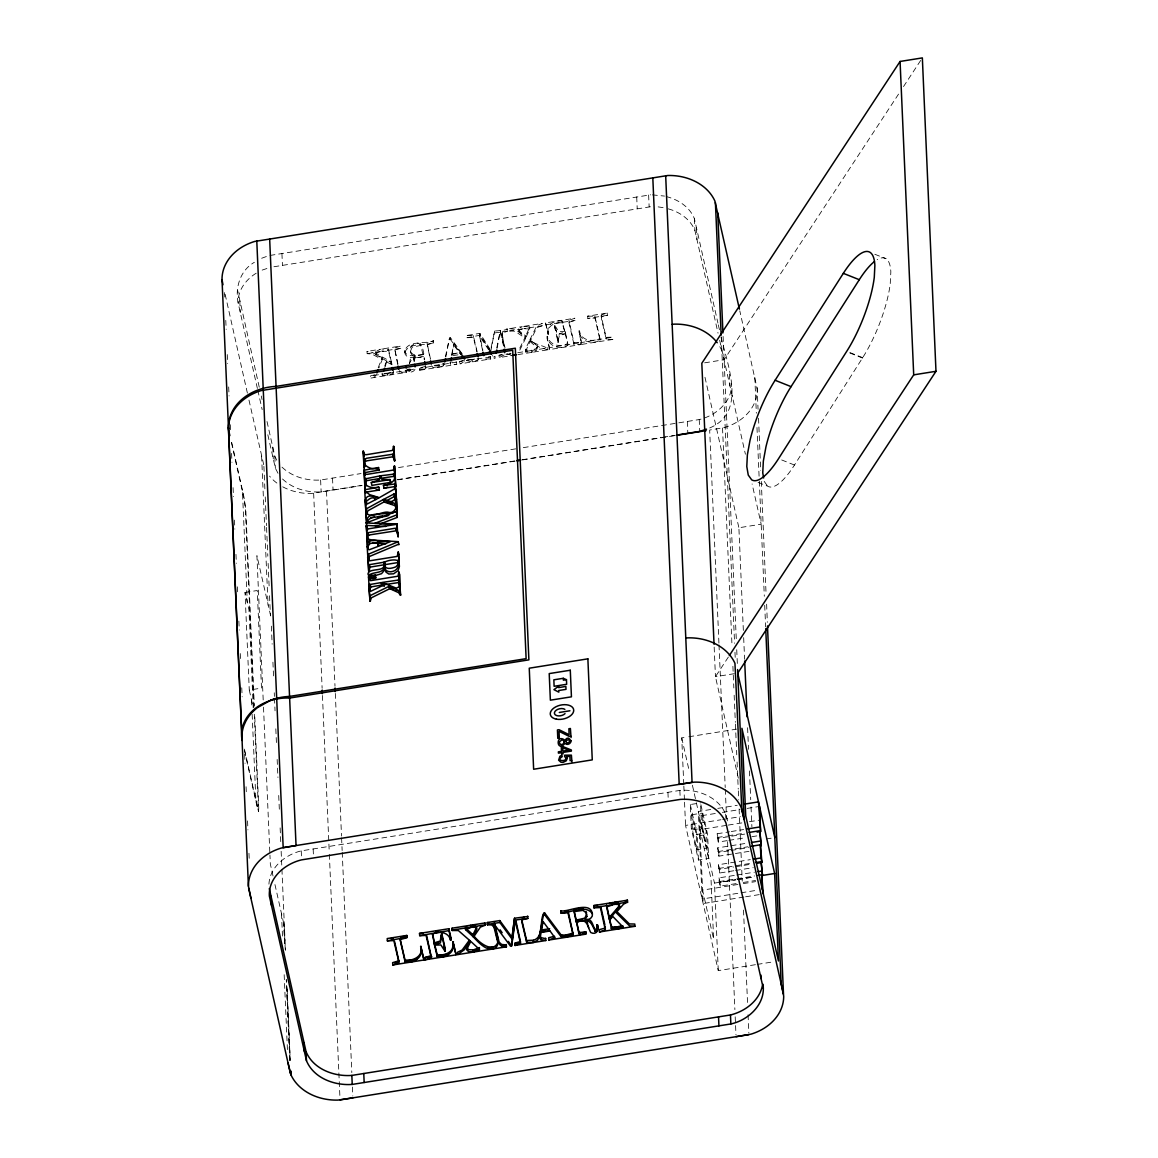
<?xml version="1.0" encoding="UTF-8"?>
<svg xmlns="http://www.w3.org/2000/svg" width="1158" height="1158" viewBox="0 0 1158 1158"><rect width="100%" height="100%" fill="white"/><g stroke="black" fill="none" stroke-linecap="round" stroke-linejoin="round"><path stroke-width="0.75" stroke-dasharray="5 3.75" d="M410.453 351.25L412.132 347.241L420.672 345.417L423.394 356.042C416.055 360.5 406.921 353.943 411.235 346.083C422.033 337.253 423.973 351.077 424.262 359.877M565.292 331.941L565.365 333.837L559.386 335.661L558.243 340.047L559.3 333.765L565.292 331.941L567.738 343.448C560.573 347.704 549.413 345.446 547.531 336.283L547.025 338.266L549.572 349.542L580.52 344.606L573.992 344.375L569.143 323.618L568.94 320.332L574.904 318.204L545.548 322.894L548.356 334.184C546.33 326.02 555.261 321.881 562.122 322.923L565.278 333.432C550.397 338.816 554.132 306.798 557.823 342.551L558.272 340.582L557.823 342.551M548.139 332.722C546.272 324.414 554.827 319.883 562.035 321.041L565.278 333.432M419.616 369.909L425.348 368.736L425.869 366.261L419.529 368.012L419.703 370.285L456.744 364.365L451.707 364.524L450.201 363.482M409.44 363.742L410.164 359.458L415.157 355.723L415.244 357.619L411.394 359.805L409.599 363.192M467.369 359.183L471.711 359.646L471.885 361.947L459.842 363.873L463.374 362.251L464.242 360.022M518.726 328.814L519.218 330.841L525.732 335.892L525.804 337.789L518.77 331.666L518.726 328.814L522.215 326.614L509.477 328.655L509.65 330.956L514.876 331.217L525.602 338.368L518.335 353.089M518.77 331.666L519.435 329.929L522.388 328.915L522.215 326.614M482.582 350.469L479.557 336.008L488.488 349.644M490.268 350.671L479.47 334.112L482.886 350.309M517.872 354.609L531.464 352.437L525.399 351.757L525.529 348.848L529.973 339.627L537.428 346.083L536.588 350.324L532.651 352.249L547.951 349.803C547.242 345.388 533.042 345.46 530.277 338.99L536.791 325.716L542.335 323.4L523.633 326.397L523.807 328.684L529.785 328.959L525.804 337.789M537.428 346.083L536.501 348.428L532.477 349.948L532.564 351.829M257.394 388.451L238.244 303.468C234.828 287.908 240.082 270.465 254.384 262.287M268.931 884.162C269.771 867.009 285.577 854.618 301.239 850.869L679.847 790.422C700.431 788.439 726.066 800.366 727.702 823.28M721.116 337.195C727.817 366.087 747.547 413.623 708.117 428.59M507.074 329.002L507.247 331.304L503.383 332.679L502.181 335.357C500.69 325.557 519.291 329.538 494.64 331.014L490.601 350.006L479.919 333.374L466.746 335.473L466.906 337.731L473.376 337.499L476.85 351.8M375.814 351.482L375.945 352.973L378.579 354.985L391.39 361.904L391.476 363.786L376.032 354.869L375.814 351.482L380.389 349.267L366.999 351.395L367.158 353.668L371.718 354.001L382.27 359.545L378.941 367.926M375.742 354.261L376.755 352.625L380.548 351.525L380.389 349.267M496.71 348.022L500.299 330.754L504.179 347.299M497.129 348.254L500.299 330.754M525.399 351.757L530.06 341.523L529.973 339.627M451.779 353.928L453.994 343.579L460.537 352.539L460.623 354.42L451.866 355.824L451.779 353.928L460.537 352.539M451.866 355.824L453.994 343.579M490.674 351.902L494.64 331.014M445.41 356.693L449.521 337.919L450.491 337.76L462.578 354.334M445.859 356.881L449.521 337.919M523.633 326.397L529.698 327.063L525.732 335.892M415.244 357.619C411.38 357.981 404.895 357.431 404.735 352.35C405.589 339.656 426.202 344.389 433.483 340.785L427.056 342.942L430.183 359.226M404.735 352.35C409.295 341.856 425.174 346.271 433.555 342.681L427.143 344.838M444.368 363.713L443.355 365.783L439.229 367.158L438.911 364.886L432.846 365.537L432.918 367.433L438.998 366.782M423.495 356.49L415.968 357.865L413.985 359.805C412.74 354.58 420.528 355.506 423.423 354.594L424.566 359.689M382.429 374.15L382.487 375.51L387.221 375.467L370.69 378.101L374.845 376.726L376.278 374.627M384.644 366.246L386.917 360.239L391.578 362.671L392.229 365.595M385.296 366.637L386.917 360.239M378.188 367.708L382.183 357.648L371.631 352.104L366.999 351.395M547.951 349.803L539.483 347.27L530.35 340.886L536.863 327.613L542.509 325.702L542.335 323.4M509.477 328.655L514.789 329.321L525.515 336.486L518.263 351.192M414.984 369.33C413.826 372.413 408.065 373.397 406.733 369.938M758.056 482.365L767.638 486.172A65.456 19.208 -68.3 0 0 794.475 465.038L862.681 357.663A65.08 19.093 -68.3 0 0 890.256 283.594L890.835 271.913A65.08 19.093 -68.3 0 0 877.156 259.667M898.55 94.116L724.112 359.733L701.82 363.279M903.515 86.575L922.347 57.9M728.339 657.078L715.456 676.692L738.326 778.176M406.849 368.736L409.15 371.255L410.178 370.574L410.091 368.678M441.893 364.336L443.847 363.178M504.121 354.985L499.199 357.59L512.676 355.434M587.642 316.163L594.894 316.192L599.945 338.382C592.621 342.392 580.665 340.51 579.521 330.696L579.029 332.679L581.678 344.418L612.828 339.439L612.654 337.137L606.155 337.34L601.291 316.583L601.755 314.773L607.226 313.051L587.642 316.163L587.815 318.436L594.98 318.074L600.032 340.278C592.129 344.925 579.014 341.465 579.521 330.696M567.738 343.448L567.811 345.345C560.183 350.194 547.604 346.459 547.531 336.283M393.344 371.414L392.851 373.73L387.872 375.366L406.212 372.427L406.038 370.126L406.212 372.427M569.012 322.228L575.077 320.462L574.904 318.204M397.686 364.408L394.56 348.124L400.61 346.039L381.851 349.021L382.01 351.294L388.581 351.337L391.476 363.786M394.646 350.02L400.769 348.297L400.61 346.039M256.222 273.201C245.843 279.498 237.274 290.846 238.244 303.468M612.828 339.439L606.227 339.222L601.378 318.479L601.842 316.67L607.385 315.309L607.226 313.051M478.355 357.836L477.82 360.167L472.348 361.875L490.688 358.951L490.514 356.65L487.33 357.04M413.623 369.17L409.831 370.198L407.312 369.199M463.287 360.355L459.668 361.571L459.842 363.873M261.65 258.263L268.106 255.889M262.157 270.103L270.523 267.295M502.225 354.42L499.026 355.289L499.199 357.59M408.224 371.067L408.152 369.17L409.773 369.113L409.86 371.009M374.758 374.83L370.531 375.843L370.69 378.101M718.93 643.095L709.666 430.052L724.604 427.505A49.432 39.56 -2.5 0 0 757.289 389.32L739.803 310.851M523.3 447.639L699.229 419.558C715.76 415.722 732.623 401.696 731.523 383.385M390.854 372.442L387.698 373.064L387.872 375.366M472.348 361.875L472.174 359.573L475.721 358.893M494.727 332.911L507.247 331.304M270.017 255.44L650.608 194.819M273.939 266.745L651.114 206.66M449.608 339.801L450.578 339.656L461.651 354.84M489.704 350.382L480.005 335.255L466.906 337.731M545.635 324.79L575.077 320.462M547.777 334.286L548.052 330.826M423.321 354.145C418.733 355.651 410.294 356.317 410.381 349.354M463.113 356.056L460.884 352.944L451.649 354.406L451.736 356.302M387.134 373.571L370.531 375.843M387.785 373.469L406.125 370.546M419.703 370.285L419.616 368.389L456.57 362.063L450.1 361.991L450.187 363.887M490.601 357.055L472.174 359.573M510.91 353.812L499.026 355.289M517.785 352.712L531.377 350.541L525.312 349.861M532.651 352.249L532.579 350.353L547.864 347.907M549.572 349.542L549.485 347.646L580.433 342.71L573.905 342.478L568.94 320.332M581.678 344.418L581.591 342.522L612.654 337.137M494.061 358.401L495.117 358.242L495.031 356.346L493.988 356.519L494.061 358.401L492.208 355.492M282.016 467.152C292.178 476.879 306.783 480.975 320.621 480.005L361.064 473.55M398.497 467.571L516.164 448.783M282.523 478.992C292.684 488.719 307.29 492.816 321.142 491.846L361.586 485.39M397.237 479.701L514.905 460.913M522.026 459.769L661.088 437.565M662.868 437.29L675.346 435.292M282.769 486.823A49.432 39.56 -2.5 0 0 311.516 493.453L362.164 485.535M397.802 479.832L515.411 461.058M522.548 459.914L674.014 435.741M245.033 592.462L257.264 590.508L261.505 688.098L249.274 690.052L253.226 707.495L248.984 609.991L245.033 592.462L249.274 690.052M743.349 630.43L738.891 527.759L761.182 524.212L752.107 483.957M734.317 673.681L715.456 676.692L714.124 646.077M683.77 784.342L681.744 737.892L687.056 737.053M688.822 736.763L736.604 729.135M700.894 804.665L707.596 834.411L708.653 858.44L698.433 860.061L691.326 828.578L690.284 804.549L700.503 802.914M710.722 809.514L698.332 811.483L702.139 899.013L739.296 893.079M717.801 808.385L737.255 805.273M691.76 814.754L702.052 813.104L706.525 832.935L707.191 848.047L696.884 849.697L692.412 829.866L691.76 814.754L696.219 834.571L696.884 849.697M715.282 813.495L699.36 816.043L703.167 903.558L743.856 897.059M722.36 812.366L740.049 809.543M747.127 808.414L757.752 806.706M755.436 964.686L718.278 970.621L685.55 825.422L720.942 819.763M722.708 819.488L740.411 816.665M691.326 828.578L701.545 826.942L700.576 804.636M692.412 829.866L702.718 828.231L702.052 813.104M726.486 825.379L699.939 829.62L710.998 878.633L713.617 939.124L702.573 890.111L741.511 883.901M728.252 825.089L742.408 822.831M749.487 821.702L760.111 820.009M696.219 834.571L706.525 832.935M698.433 860.061L697.377 836.047L707.596 834.411M727.137 840.65L718.293 842.054L717.106 833.774L729.497 831.806M731.263 831.516L743.653 829.533M717.265 837.509L726.109 836.09M727.89 835.815L743.812 833.268M718.293 842.054L718.134 838.334L744.681 834.093M728.918 840.361L744.84 837.827M751.918 836.684L757.231 835.844M766.234 838.985L773.095 837.885M748.994 851.347L718.901 856.153L717.714 847.859L746.041 843.342M717.873 851.593L747.967 846.788M718.901 856.153L718.742 852.418L729.366 850.725M731.132 850.435L748.835 847.613M733.796 870.744L719.639 873.016L718.452 864.722L750.312 859.641M718.611 868.457L750.471 863.376M719.639 873.016L719.48 869.282L733.636 867.024M735.402 866.734L751.339 864.186M735.562 870.469L753.265 867.646M736.141 883.597L720.204 886.145L719.176 881.585L719.017 877.865L734.954 875.318M736.72 875.028L754.423 872.206M719.176 881.585L735.113 879.052M736.879 878.763L754.582 875.94M718.278 970.621L714.472 883.105L735.706 879.704M737.472 879.429L753.395 876.881M720.204 886.145L720.044 882.41L735.981 879.863M737.747 879.588L753.684 877.04M743.219 882.468L755.609 880.485M743.277 883.612L755.667 881.629M741.062 892.789L756.999 890.256M745.636 896.784L761.559 894.237M757.202 964.411L773.139 961.864M490.688 358.951L485.347 358.966L484.116 357.359M406.125 372.022L399.828 372.355L399.148 370.936M565.191 331.535L558.894 331.724L554.899 325.586M415.157 355.723C411.307 356.085 404.808 355.535 404.649 350.454M652.359 194.877L664.518 196.078M509.592 353.248L510.939 353.291M511.025 355.188L506.784 353.697M391.39 361.904L388.509 349.441L381.851 349.021M658.149 206.877L665.025 207.933M666.154 196.556C678.067 199.422 689.792 206.949 694.409 218.703L717.931 323.082M668.296 208.86C679.601 211.885 690.53 219.369 694.93 230.558L718.047 333.171M477.125 351.54L473.289 335.603L466.746 335.473M874.811 254.253L885.986 258.697M849.914 352.582L862.681 357.663M849.943 353.045L862.71 358.126M781.708 459.958L794.475 465.038M432.918 367.433L431.659 365.74M387.004 362.136L391.65 364.567L391.578 362.671M466.254 360.37L471.885 361.947M530.06 341.523L537.515 347.979M454.066 345.475L460.623 354.42M764.222 481.41L767.638 486.172M276.776 460.204L274.837 456.295L266.427 418.935M278.007 473.275L275.358 468.136L267.73 434.308M500.386 332.636L503.904 347.603M721.883 351.236L721.304 349.586A49.432 39.56 -2.5 0 0 718.177 344.056M248.97 400.089L264.473 468.006M263.199 699.953L256.917 555.681L270.972 617.142M413.985 359.646L414.39 361.224M718.322 324.848L719.523 330.146M719.639 340.22L745.405 454.211M704.976 377.291L738.891 527.759M607.385 315.309L587.815 318.436M717.106 833.774L718.134 838.334M717.714 847.859L718.742 852.418M718.452 864.722L719.48 869.282M719.017 877.865L720.044 882.41M702.718 828.231L707.191 848.047M681.744 737.892L688.851 769.433M692.412 785.211L695.958 800.974M696.349 802.726L714.472 883.105M701.545 826.942L708.653 858.44M690.284 804.549L697.377 836.047M578.942 330.783L581.591 342.522M565.365 333.837L567.811 345.345M554.364 325.673L557.736 340.669M545.548 322.894L547.691 332.389M546.952 336.37L549.485 347.646M542.509 325.702L523.807 328.684M522.388 328.915L509.65 330.956M502.413 336.341L505.062 348.095M504.381 346.633L502.094 333.461M471.711 359.646L459.668 361.571M439.143 365.277L439.085 367.187M430.472 358.966L427.056 342.942M400.769 348.297L382.01 351.294M397.976 364.148L394.56 348.124M380.548 351.525L367.158 353.668M259.262 387.177L237.564 290.093M261.259 396.007L262.041 399.524M257.8 390.203L262.171 409.614M247.392 393.098L224.522 291.613L224.768 297.013M231.73 442.602L242.384 489.877A14.678 1.259 80.9 0 1 245.93 512.849L254.311 705.584M231.412 442.486L243.296 495.248M244.425 749.125L258.538 811.7L254.297 714.254M273.027 876.013L270.335 864.056L269.944 855.038M274.953 884.553L284.188 925.546L285.317 950.704M244.497 750.76L255.947 801.524A14.678 1.259 80.9 0 0 257.8 808.906L258.524 809.818A14.678 1.259 80.9 0 0 258.697 806.46L254.702 714.602M425.797 366.681L425.956 368.143M732.03 395.225L732.189 396.745M478.312 358.285L478.442 359.733M393.3 371.863L393.43 373.31M410.048 368.939L410.178 370.574M413.898 357.909L414.057 361.528M558.17 338.165L558.359 342.464M286.923 986.63L290.224 1060.279L287.025 986.384M289.934 1060.395L286.301 979.567L289.761 1060.424M757.1 387.612L758.056 409.281M758.548 418.212L760.719 470.669M761.298 481.41L766.06 593.446M766.639 604.172L767.32 622.324M754.799 377.349L756.348 413.16M756.97 427.49L759.228 479.426M759.315 481.221L764.309 596.254M764.7 605.258L765.641 626.869M743.668 637.638L744.608 659.249M747.59 727.702L748.531 749.313M749.458 770.924L750.717 799.744M751.035 806.952L751.889 826.754M729.453 374.237L729.974 386.077M723.099 336.442L736.343 640.707M736.734 649.71L737.356 664.127M721.246 336.906L734.577 643.312M734.968 652.33L735.214 657.744M722.534 427.997L732.044 646.454M732.898 666.313L733.839 687.982M734.158 695.205L735.33 722.288M735.417 724.083L736.749 754.784M737.067 762.007L738.239 789.09M738.326 790.9L738.717 799.917M739.108 808.95L742.249 881.166M743.508 910.058L747.59 1003.943M748.054 1014.77L748.85 1032.835M719.002 644.905L725.212 787.527M725.299 789.336L726.544 818.228M727.571 841.692L734.881 1009.602M735.185 1016.825L735.981 1034.876M725.632 814.132L725.791 817.722M696.465 227.851L696.986 239.692M694.409 218.703L694.93 230.558M699.229 419.558L699.75 431.398M687.316 421.454L687.823 433.295M683.842 786.123L684.465 800.41M684.537 802.205L685.55 825.422M679.847 790.422L680.166 797.616M648.625 194.993L649.146 206.848M667.934 792.318L668.253 799.512M636.712 196.903L637.218 208.744M606.155 337.34L606.227 339.222M601.176 315.179L601.263 317.075M599.945 338.382L600.032 340.278M594.894 316.192L594.98 318.074M580.332 342.305L580.52 344.606M573.905 342.478L573.992 344.375M562.73 321.345L562.802 323.227M562.035 321.041L562.122 322.923M548.27 332.303L548.356 334.184M547.777 347.501L547.85 349.398M531.29 350.136L531.464 352.437M529.698 327.063L529.785 328.959M530.277 338.99L530.35 340.886M529.235 326.599L529.307 328.496M525.515 336.486L525.602 338.368M525.79 350.324L525.877 352.22M490.514 356.65L490.601 358.531M479.919 333.374L480.005 335.255M479.47 334.112L479.513 336.688M473.289 335.603L473.376 337.499M464.112 359.385L464.184 361.282M460.884 352.944L460.956 354.826M456.57 362.063L456.744 364.365M450.491 337.76L450.578 339.656M450.563 362.483L450.636 364.365M443.268 363.887L443.355 365.783M433.483 340.785L433.642 343.043M425.261 366.84L425.348 368.736M420.586 343.535L420.672 345.417M409.064 369.359L409.15 371.255M399.742 370.473L399.828 372.355M388.147 348.992L388.219 350.888M387.221 375.467L387.061 373.194L382.401 373.614L382.487 375.51M382.183 357.648L382.27 359.545M382.082 373.006L382.169 375.178M332.534 478.095L333.055 489.95M326.513 491.224L334.995 686.216M335.313 693.439L341.523 836.062M341.596 837.871L342.146 850.508M342.232 852.317L351.815 1072.583M352.437 1087.029L352.828 1096.061M320.621 480.005L321.142 491.846M313.644 493.279L322.127 688.272M322.445 695.495L329.277 852.563M329.35 854.372L339.887 1096.308M313.167 848.973L313.471 856.167M281.93 253.544L282.451 265.385M301.239 850.869L301.471 856.269M274.837 456.295L275.358 468.136M272.781 447.147L273.288 458.988M271.363 626.145L272.144 644.166M272.926 662.173L273.549 676.576M274.258 692.788L274.417 696.392M274.489 698.202L275.039 710.809M275.821 728.816L276.444 743.233M277.153 759.431L277.934 777.452M278.716 795.459L279.353 809.876M280.135 827.883L280.844 844.095M281.148 851.304L281.857 867.516M281.93 869.311L285.461 950.371M263.908 466.356L264.921 489.718M265.24 496.912L266.485 525.66M266.572 527.455L267.816 556.202M268.135 563.381L269.221 588.539M269.539 595.733L270.393 615.491M261.592 456.093L268.077 605.229M281.495 913.604L282.595 938.747M284.159 974.689L287.445 1050.147M263.503 707.162L269.857 853.243M239.793 300.762L240.299 312.602M253.978 707.046L245.438 510.707A12.564 1.071 80.9 0 0 243.441 495.914L242.456 491.513L247.276 602.464M251.532 699.968L251.836 707.176M252.154 714.312L255.875 799.889L256.859 804.245A12.304 1.057 80.9 0 0 258.22 804.318M225.781 320.39L226.172 329.379M227.272 354.565L227.663 363.554M228.676 386.946L229.067 395.935M230.312 424.711L230.63 431.905M231.571 453.371L231.962 462.389M233.062 487.634L233.453 496.652M234.466 520.087L234.857 529.105M235.957 554.349L236.348 563.367M237.376 586.817L237.679 594.025M238.866 621.079L239.257 630.097M240.271 653.546L240.589 660.755M241.761 687.809L242.152 696.827M244.656 754.35L245.047 763.354M246.061 786.731L246.379 793.925M247.551 820.906L247.942 829.895M248.956 853.287L249.274 860.481M276.863 483.06A49.432 39.56 -2.5 0 1 269.568 476.126M284.694 943.625L283.811 923.867L284.68 943.64"/><path stroke-width="1.5" d="M368.62 575.729C367.462 581.909 384.022 576.177 370.256 577.972L369.692 575.483C371.096 571.487 383.11 574.18 384.355 567.203L386.005 572.139L388.799 574.021L393.561 573.818L398.034 570.691L399.409 566.479L398.338 552.134L397.136 556.419L369.243 560.877L368.374 554.204L398.251 541.683L372.036 540.048L368.765 539.266L366.753 537.08L367.636 546.88L369.793 543.623L372.558 543.073L378.275 543.319L378.391 546.127M466.529 946.651L468.397 949.69L472.811 949.864L472.985 952.165L457.685 954.597L464.459 949.632L470.177 940.875L458.351 930.54L452.257 930.496L452.083 928.195L470.799 925.213L470.973 927.515L465.516 929.613L473.057 936.59L476.951 928.73L475.576 927.326L472.392 927.283L472.218 924.981L484.956 922.955L485.13 925.256L480.382 927.109L473.506 937.083C479.296 943.191 487.547 952.571 495.624 947.765C501.704 942.033 495.002 930.902 493.279 924.185M370.459 601.089L369.938 596.877L370.936 595.255L389.262 586.194L398.222 590.262L400.654 595.096L399.742 584.472L398.786 587.005L396.239 588.148L382.126 582.445L398.366 580.057L400.263 586.049L399.771 574.629L398.743 572.226L398.005 576.206L370.603 580.65L368.505 577.06L369.995 601.161L371.501 597.745L389.812 588.669L398.786 592.751L400.19 595.169M398.743 572.226L398.931 578.247M366.189 512.097L366.232 514.717L366.218 510.258L367.26 508.319L383.385 499.489L392.417 502.239L395.414 504.367C398.555 524.617 394.82 471.161 394.617 488.893L379.332 497.665L369.648 494.654L364.741 490.775L366.594 522.924L365.175 500.806L366.406 504.7M366.753 514.586L367.824 510.808L383.949 501.964L394.907 505.612L396.369 508.434M395.471 490.239L394.936 485.94M368.027 540.395L367.26 536.704L367.998 532.709L394.154 528.41C399.626 526.731 398.395 551.599 397.107 523.865L374.743 523.344L396.716 514.905C396.644 498.505 396.89 514.688 388.596 512.314C382.835 510.577 369.663 519.942 366.189 512.154M369.561 591.101L370.242 584.457L381.141 582.604L385.093 584.399L370.777 591.26L368.997 588.611L369.995 601.161M476.864 926.834L472.971 934.709L473.057 936.59M379.129 470.365L378.55 467.528C372.297 471.813 358.184 463.649 366.579 458.264L392.649 454.254L394.806 460.768L393.734 446.366L392.49 450.419L366.377 454.703L364.191 454.515L363.033 451.273L364.408 472.71L379.115 470.003L375.785 470.423M379.39 490.008L378.825 487.171C373.108 488.502 362.526 487.243 365.19 478.891L380.157 475.866L379.274 479.788L371.298 482.582L371.863 485.39L390.651 482.394L390.072 479.586L381.822 479.354L380.664 475.779L393.995 474.129C397.382 481.062 389.001 484.797 383.457 485.463L384.022 488.3L395.92 486.389L394.589 466.037L393.344 470.061L367.231 474.346L365.06 474.187L363.887 470.944L365.262 492.251L379.39 490.008L376.06 489.877M394.125 466.109L394.256 472.102M388.9 515.252C383.327 518.625 368.722 514.007 367.1 522.851C364.336 509.39 389.189 516.381 394.994 511.706L395.804 511.662L366.145 522.938L396.311 524.357L367.824 528.931L366.261 525.631L367.636 546.88M368.143 546.808C365.045 540.381 373.614 539.715 377.711 540.844L378.275 543.319M586.788 914.502L584.703 918.178L576.221 920.132L578.696 932.653L580.013 934.434L585.861 933.753L585.774 931.857L579.926 932.537L578.609 930.757L576.322 920.567L581.924 919.684M452.966 944.494C453.545 952.745 443.789 955.958 437.174 954.684L434.829 944.914M396.876 508.362C396.268 487.851 396.152 508.145 384.051 499.185L393.807 494.09L394.95 494.784L396.514 499.735L395.457 485.868M395.471 498.201L395.457 502.659M365.667 499.995C366.174 493.38 375.076 496.666 378.623 498.041L367.318 503.962L365.146 500.082M514.702 921.189L511.575 945.999L510.519 946.173L494.48 924.649C497.086 931.51 495.436 948.59 506.437 946.824L474.172 951.963L473.998 949.676L479.441 947.577L479.282 950.038L474.085 951.558M511.575 945.999L515.324 920.682L520.492 943.408L514.948 945.464L533.288 942.525L533.114 940.238L526.615 940.528L521.708 919.669M592.317 913.923C590.956 900.171 566.74 912.678 560.95 910.825L561.109 913.083L567.941 912.736L572.834 933.594L572.399 935.548L566.465 936.808M497.593 941.584L493.988 927.051L491.701 924.924L487.518 924.837L487.344 922.535L499.793 920.581L499.865 922.477L511.894 938.906L514.499 918.236L527.759 916.499M511.894 938.906L514.499 918.236M369.17 571.256L369.894 567.145L384.47 564.713L383.906 562.238L369.344 564.67L368.707 571.328L367.158 546.286L368.23 548.689L367.158 546.286M497.795 942.54C492.7 954.351 477.053 941.02 473.434 935.186L476.126 930.742M496.116 353.248L496.782 349.919M540.496 931.77L540.627 939.471L545.794 940.542L533.751 942.453L537.5 940.282L539.063 937.387L543.797 913.257L544.767 913.097L561.037 934.853L566.465 935.331M543.797 913.257C539.281 920.624 544.231 937.14 533.577 940.151L533.751 942.453M540.96 931.987L543.16 921.638L549.717 930.583L540.96 931.987L542.711 921.464M450.809 360.616L451.417 357.735M444.744 362.005L445.497 358.589M368.374 554.204L368.693 559.357L367.622 556.955M612.741 914.574L609.47 918.28L611.106 925.575L612.336 927.167L617.59 926.747L617.764 929.049L599.424 931.973L605.33 929.932L605.258 926.501M605.33 929.932L600.437 907.554L593.982 907.843L593.822 905.57L612.582 902.574L609.166 903.616M369.967 577.046L370.256 577.972M762.384 985.762C759.112 1000.99 744.956 1011.426 730.466 1014.973L351.844 1075.42C334.069 1076.752 313.297 1069.181 306.074 1051.71L269.307 888.562M561.037 912.707C569.968 913.546 585.499 903.833 592.418 913.734C593.258 918.149 587.96 920.118 584.573 920.972C592.245 919.466 592.65 928.861 596.182 931.785L596.949 931.322C596.037 917.961 600.409 928.832 595.748 930.902M596.949 931.322L596.775 924.822M585.774 931.857L585.934 934.13L548.892 940.035L554.783 937.575L550.05 930.989L540.815 932.465L539.932 937.285L540.627 939.471M617.228 911.925L629.387 923.925L634.772 924.041L634.946 926.299L618.415 928.933L622.874 926.863L612.814 916.47L609.557 920.176L611.699 928.846L617.764 929.049M383.573 371.153L384.717 368.143M376.943 372.948L378.275 369.59M573.992 909.739L575.931 908.813M384.919 569.678L381.518 573.688L373.788 576.004M467.079 945.464L469.757 940.976M469.193 940.441L462.201 949.994L457.511 952.296L457.685 954.597M383.834 570.344L384.456 569.36M775.107 380.273L843.328 273.346A65.08 19.093 -68.3 0 1 874.869 265.573L874.29 277.254A65.08 19.093 -68.3 0 1 846.73 351.323L778.523 458.698A65.456 19.208 -68.3 0 1 751.672 479.817L748.256 475.07L746.794 466.515L747.373 454.776L749.964 440.619A65.456 19.208 -68.3 0 1 775.107 380.273L791.073 386.627L859.294 279.7A65.08 19.093 -68.3 0 1 874.449 261.534M774.818 837.61L737.747 673.131L935.982 371.298L922.347 57.9L900.07 61.461L701.82 363.279L714.037 644.268M729.337 655.558L913.705 374.859L900.07 61.461M397.556 534.446L396.427 530.769L370.314 534.793L368.172 535.676L367.303 539.266L366.261 525.631M616.013 910.709L618.575 907.655M384.34 586.281L381.706 585.079L370.806 586.947L369.547 590.696L369.272 584.327M634.946 926.299L629.46 925.821L616.085 912.591L623.511 904.195L627.52 902.096L614.131 904.239L618.213 904.456L619.863 906.323L609.369 919.394L609.296 917.498L618.213 907.119L619.791 903.79M380.157 475.866L380.707 478.341L366.333 480.729L365.812 486.201M394.342 460.841L393.213 456.73L367.144 460.754L365.016 461.55L364.973 466.66M566.551 937.227L566.378 934.926L572.877 933.116L568.346 912.157M426.491 934.882L431.008 955.683L424.943 957.507L425.116 959.808L456.064 954.858L452.85 941.787C456.078 951.601 446.163 958.824 437.261 956.58L434.525 945.116L440.894 944.957L444.817 950.993L445.265 949.01L441.878 934.014L440.387 942.93L434.438 944.711L432.803 933.97C439.258 930.844 448.812 932.089 450.52 940.195L451.012 938.212L448.87 928.716L419.514 933.406L419.688 935.664L426.086 935.432L430.964 956.233L430.544 958.086L425.116 959.808M394.617 941.642L398.772 960.836L392.634 962.66L392.808 964.961L423.958 959.982L420.644 946.448C424.523 956.45 414.318 963.861 405.083 961.791L400.118 939.572L406.95 937.705L406.776 935.432L387.206 938.559L387.365 940.817L393.836 940.585L398.728 961.386L398.236 963.253L392.808 964.961M368.939 556.694L398.815 544.159M515.976 921.131L520.42 941.512L514.774 943.162L514.847 945.058M586.932 919.293C593.388 919.264 592.36 927.905 596.095 929.888L596.877 929.44M465.675 927.138L466.66 926.603M386.048 500.893L394.371 496.579L395.993 499.822M605.258 928.05L599.251 929.671L599.424 931.973M241.877 737.776L228.459 429.401A49.62 39.705 -2.5 0 1 230.5 417.126L232.208 413.218A49.62 39.705 -2.5 0 1 261.201 390.579L512.704 350.266L526.123 658.656L289.558 696.421A48.043 38.46 -2.5 0 0 276.632 698.346L275.068 698.781A48.043 38.46 -2.5 0 0 270.509 700.344L257.583 707.552A49.78 39.85 -2.5 0 0 245.742 721.391L243.976 725.357A49.78 39.85 -2.5 0 0 241.877 737.776L242.109 738.847M380.012 524.009L397.281 517.38L396.441 507.32M706.51 429.169L699.75 431.398L677.126 435.003M270.509 700.344L275.343 698.694M522.142 917.874L524.198 917.194M400.682 937.227L402.723 936.59M625.349 901.185L627.433 900.2L614.044 902.343L614.203 904.601M387.583 487.084L384.022 488.3M739.412 309.099L714.848 200.942A49.432 39.56 -2.5 0 0 667.804 175.495L254.717 241.443A49.432 39.56 -2.5 0 0 222.018 279.628L248.42 886.275L250.924 898.246M763.136 987.788L726.023 823.121C718.8 805.65 698.028 798.094 680.253 799.411L301.63 859.858C285.1 863.694 268.251 877.721 269.351 896.031L306.465 1060.714C313.688 1078.17 334.459 1085.741 352.235 1084.424L730.857 1023.962C748.763 1020.097 766.075 1003.725 762.977 984.199M352.915 1097.856L337.904 1100.1A49.432 39.56 -2.5 0 1 290.875 1074.653L287.98 1062.726M434.438 944.711L434.351 942.815L440.301 941.034L441.343 934.101M548.892 940.035L548.704 937.734L554.494 936.272L554.581 938.168M527.686 916.137L527.845 918.395L522.229 919.77L521.795 921.565L526.687 942.409L533.288 942.525M512.676 355.434L515.657 354.435M612.582 902.574L612.741 904.847L606.647 906.902L609.369 919.394M618.415 928.933L618.242 926.675L622.107 925.937M404.099 936.33L406.863 935.809M435.9 931.191L438.317 930.786M406.299 366.753L406.169 368.07M516.178 354.869L512.676 355.014M364.191 467.543L363.583 453.748L364.336 455.818M394.299 448.841L393.271 446.438M913.705 374.859L935.982 371.298M393.792 458.351L393.734 446.366M363.858 470.235L378.55 467.528M365.262 492.251L364.437 473.419L365.175 475.46M390.072 479.586L371.298 482.582M516.685 460.623L520.246 460.059M517.206 460.768L520.767 460.204M677.589 435.162L706.105 430.617M394.589 466.037L395.37 483.914L383.457 485.463M364.698 489.776L378.825 487.171M396.991 509.81L395.92 507.407M377.711 516.613L382.618 515.831M366.825 528.106L367.564 529.93M396.991 531.956L397.107 523.865M367.622 557.041L368.186 559.531M398.902 554.624L397.874 552.221M384.615 568.129L384.47 562.151C390.695 558.923 404.518 558.272 395.877 566.841C392.504 568.158 385.122 570.387 384.586 564.843M385.151 567.319L385.035 564.626L396.195 562.846L398.41 562.687L398.888 565.162M384.282 584.674L398.917 582.532L399.799 586.122M399.235 583.646L399.206 572.153M400.306 586.947L399.278 584.544M399.626 592.693L399.742 584.472M563.309 678.298L553.842 679.818L554.117 686.289L566.653 684.291L566.45 679.674L563.309 678.298L563.396 680.166L566.45 679.674M559.3 712.474L569.939 710.766M570.735 736.126L569.215 736.372L559.024 731.335L559.314 738.138L557.794 738.37L557.432 729.945L559.01 729.699L569.128 734.693L568.882 728.744L570.402 728.498L571.053 737.559M571.618 760.444L570.098 760.69L569.91 756.435L566.407 756.42A7.223 4.285 -12.7 0 1 567.304 758.302L566.233 760.835L563.251 762.282A3.952 2.345 -12.7 0 1 560.863 762.181L558.619 760.198L559.893 756.348A3.532 2.099 -12.7 0 1 561.948 755.378L562.151 756.724C553.871 761.646 570.46 762.123 564.554 756.435L564.684 755.175L571.386 755.146L571.936 761.863M744.333 804.144L758.49 801.886L760.618 831.545L757.071 832.11M747.2 828.969L759.59 827M749.125 832.428L759.749 830.72L761.226 845.63L759.749 830.72M751.354 842.488L760.198 841.084M751.513 846.223L760.357 844.819L761.964 862.493L756.652 863.347M753.858 859.077L760.936 857.948L760.357 844.819M755.783 862.522L761.095 861.682L762.529 875.622L761.095 861.682M757.969 871.641L761.501 871.077M758.128 875.376L761.675 874.811L763.325 893.962M762.239 875.477L774.63 873.494L741.916 728.295L745.723 815.811L778.437 961.01L774.63 873.494M543.884 915.138L544.853 914.994L561.123 936.75L566.32 936.836M406.776 935.432L406.863 937.329L387.365 940.817M448.87 928.716L448.957 930.612L419.688 935.664M452.17 930.091L470.872 927.109L470.799 925.213M472.305 926.878L485.043 924.851L484.956 922.955M514.586 920.132L527.845 918.395M593.895 907.467L612.741 904.847M441.43 935.997L441.878 934.014M449.999 936.88L451.012 938.212M576.394 922.463C587.468 917.208 587.048 925.893 590.768 932.552C596.544 935.519 599.468 929.57 597.195 924.75M420.73 948.33L421.237 946.347M453.444 941.686L452.937 943.669L452.85 941.787M540.873 930.091L549.63 928.702M542.277 930.337L545.36 929.845M443.775 946.81L445.265 949.01M394.458 962.79L397.918 962.24M404.837 961.14L416.952 959.2M431.92 956.812L424.943 957.507M437.073 955.987L447.379 954.337M474.172 951.963L474.085 950.081L477.487 949.531M487.677 947.91L492.772 947.099M502.992 945.464L506.35 944.928L501.646 944.465L499.127 942.12L494.394 922.752M514.948 945.464L514.861 943.567L519.87 942.771M561.065 936.185L566.334 935.346M568.231 935.042L571.763 934.477M582.329 932.798L585.861 932.233M611.019 928.224L617.59 926.747M621.643 926.516L618.242 926.675M340.032 1099.912L748.922 1034.63M487.417 924.431L499.865 922.477M375.887 577.885L375.322 575.15L369.692 575.483M593.822 905.57L597.485 905.484M423.104 933.377L419.514 933.406M578.218 908.451L582.865 908.465M487.344 922.535L489.067 922.767M736.054 1036.685L750.992 1034.152A49.432 39.56 -2.5 0 0 783.691 995.967L781.187 983.982L765.727 628.678M434.453 943.22L438.506 942.786M395.095 478.515L394.038 476.329L381.228 478.268L380.664 475.779M370.922 517.496L374.439 517.148M672.147 324.327L674.274 324.139A49.432 39.56 -2.5 0 1 717.236 342.754M685.782 638.044L687.924 637.855A49.432 39.56 -2.5 0 1 734.954 663.302L741.8 809.239L783.503 994.259L767.479 625.942M545.707 938.646L540.54 937.575M472.218 924.981L475.489 925.43M472.985 952.165L468.483 951.587L466.602 949.69L470.741 941.382L479.513 949.473M564.901 910.68L567.854 910.854M390.825 938.53L393.04 938.487M385.759 526.47L366.71 525.414M375.308 525.819L378.738 525.906M618.126 902.574L614.044 902.343M384.905 543.348L372.586 542.537M378.275 540.902L390.492 541.626L378.507 546.229L378.275 540.902L378.84 543.377L385.817 543.797M395.906 590.508L396.803 590.623M390.579 503.368L392.113 503.643M375.858 499.59C370.719 493.236 364.466 506.422 365.581 499.46M386.106 502.08L389.088 502.934M400.118 939.095L404.996 959.895C412.943 961.545 424.031 955.972 420.644 946.448M843.328 273.346L859.294 279.7M389.045 587.714L393.807 589.813M466.066 928.557L472.971 934.709M462.65 356.23L464.734 358.864M499.793 920.581L511.807 937.01M461.709 355.868L463.186 357.938M500.082 929.816L502.152 932.711M508.362 941.382L510.446 944.277M489.414 351.106L491.281 354.03M384.355 567.203C384.963 571.212 389.58 572.631 392.996 571.343C401.319 568.882 398.801 558.46 398.338 552.134M586.18 911.679L586.614 913.141M587.96 925.199L588.669 927.688M760.936 857.948L761.964 862.493M609.296 917.498L606.56 905.02M477.212 353.422L477.95 356.664M600.843 906.96L604.881 924.88M587.613 923.968L587.294 922.361M574.209 911.216L576.221 920.132M560.95 910.825L561.109 913.083M430.559 360.862L431.283 364.119M424.653 361.586L425.406 364.973M398.048 366.044L398.786 369.301M392.316 367.491L392.967 370.401M394.256 458.279L394.806 460.768M392.649 454.254L393.213 456.73M393.995 474.129L394.56 476.604M393.474 473.839L394.038 476.329M395.37 483.914L395.92 486.389M394.458 494.205L395.023 496.695M393.807 494.09L394.371 496.579M390.087 479.904L390.651 482.394M396.716 514.905L397.281 517.38M492.787 946.665L492.961 948.967L492.874 947.085M397.455 531.884L398.019 534.374M395.877 528.28L396.427 530.769M398.251 541.683L398.844 544.752M397.86 560.211L398.41 562.687M383.385 499.489L383.949 501.964M399.698 583.574L400.263 586.049M398.366 580.057L398.917 582.532M400.103 592.621L400.654 595.096M363.54 451.186L364.09 453.661M363.033 451.273L363.583 453.748M364.813 458.669L365.378 461.145M364.394 470.857L364.958 473.332M365.769 478.254L366.333 480.729M384.47 562.151L385.035 564.626M363.887 470.944L364.437 473.419M389.262 586.194L389.812 588.669M365.262 490.688L365.812 493.163L364.741 490.775M381.141 582.604L381.706 585.079M366.145 522.938L367.332 528.019M367.998 532.709L368.548 535.184M369.243 541.148L369.793 543.623M452.083 928.195L452.257 930.496M369.344 564.67L369.894 567.145M368.765 565.191L369.315 567.681M453.516 943.582L456.064 954.858M369.865 574.238L370.43 576.727M448.957 930.612L451.099 940.108M369.011 576.974L369.576 579.449L368.505 577.06M370.242 584.457L370.806 586.947M441.965 935.91L445.352 950.906M432.354 933.941L434.351 942.815M421.309 948.243L423.958 959.982M222.987 284.767L222.018 279.628M228.387 427.765L228.633 428.836A49.273 39.43 -2.5 0 1 276.067 386.396L515.324 348.211L528.888 659.857L289.63 698.057A44.713 35.782 -2.5 0 0 241.95 739.412L242.181 740.483M228.459 429.401L228.705 430.472M229.081 432.18L229.863 435.611M290.484 1072.974L290.875 1074.653L290.716 1071.049L290.875 1074.653M248.608 887.983L290.296 1073.003M482.973 352.191L483.74 355.636M763.643 477.993L762.76 472.869L763.339 461.116L765.93 446.959A65.456 19.208 -68.3 0 1 791.073 386.627M414.68 364.379L415.1 366.912M367.665 546.2L368.07 549.153L369.17 549.789L377.957 546.46L377.711 540.844M504.266 349.195L504.7 352.741M759.518 806.431L760.618 831.545M761.675 874.811L762.297 889.402M760.922 975.05L761.081 978.655M744.681 661.059L747.113 716.889M717.728 212.869L722.939 332.867M737.588 669.527L744.116 819.502L741.236 807.589A49.432 39.56 -2.5 0 0 694.192 782.142L679.196 784.371L652.808 177.739M715.412 202.592L721.173 335.111M730.466 1014.973L730.857 1023.962M718.539 1016.883L718.93 1025.872M665.676 175.683L692.064 782.316L283.174 847.613L256.786 240.965M627.433 900.2L627.593 902.473M622.758 925.633L622.845 927.529M611.627 926.95L611.699 928.846M596.095 929.888L596.182 931.785M595.328 929.874L595.415 931.77M593.895 905.947L593.982 907.843M594.85 929.57L594.923 931.466M579.926 932.537L580.013 934.434M579.101 932.176L579.188 934.072M572.877 933.116L572.964 935.013M572.313 933.652L572.399 935.548M561.891 935.346L561.963 937.227M544.767 913.097L544.853 914.994M545.621 938.241L545.794 940.542M526.615 940.528L526.687 942.409M520.42 941.512L520.492 943.408M506.263 944.523L506.437 946.824M487.431 922.94L487.518 924.837M479.195 948.156L479.282 950.038M473.434 935.186L473.506 937.083M472.305 925.401L472.392 927.283M472.811 949.864L472.884 951.746M465.444 927.717L465.516 929.613M450.433 938.298L450.52 940.195M444.73 949.097L444.817 950.993M437.174 954.684L437.261 956.58M431.008 955.683L431.094 957.579M404.996 959.895L405.083 961.791M383.906 562.238C386.685 571.82 373.846 568.332 369.243 571.734C364.828 575.859 373.035 577.306 375.322 575.15M398.772 960.836L398.859 962.732M368.027 555.883L368.707 571.328M363.771 1073.524L364.162 1082.513M335.082 688.011L335.241 691.63M351.844 1075.42L352.235 1084.424M322.214 690.067L322.358 693.685M306.074 1051.71L306.465 1060.714M269.655 238.91L296.043 845.557L281.104 848.09A49.432 39.56 -2.5 0 0 248.42 886.275M304.004 1042.576L304.395 1051.565M271.015 896.191L271.406 905.18M565.032 713.632A5.949 3.532 -12.7 0 1 556.433 715.499A5.949 3.532 -12.7 0 1 556.202 710.23A5.949 3.532 -12.7 0 1 564.858 709.347M570.995 740.758C571.314 743.668 566.754 745.911 565.075 743.248C556.506 753.38 555.348 732.927 564.945 740.251L566.653 738.471A2.591 1.534 -12.7 0 1 568.824 738.239L570.995 740.758M564.322 741.815L563.251 743.856A2.2 1.303 -12.7 0 1 561.76 744.449A2.171 1.288 -12.7 0 1 560.284 744.333L559.14 742.104L561.63 740.092A2.157 1.288 -12.7 0 1 563.106 740.208L564.322 741.815M586.874 916.398L584.776 920.06L576.293 922.014L574.079 911.621L582.952 910.362L585.673 912.374L586.874 916.398M565.741 740.917L566.913 743.06L569.143 742.321L569.678 740.99L568.39 739.571L565.741 740.917M558.561 686.318L553.915 689.632L558.822 692.151L558.749 690.515L566.001 689.357L565.871 686.433L558.619 687.591L558.561 686.318M587.873 658.844L529.249 668.195L533.635 769.245L592.259 759.88L587.873 658.844M570.286 670.236L549.21 673.594L550.368 700.185L571.444 696.827L570.286 670.236M562.73 746.49L561.283 746.722L561.485 751.339L558.373 751.832L558.431 753.149L561.543 752.642L561.601 754.09L563.063 753.858L562.991 752.41L571.386 751.079L571.343 750.008L562.73 746.49M568.781 750.181L562.933 751.108L562.788 747.779L568.781 750.181M556.405 719.161A11.913 7.064 -12.7 0 0 573.717 710.172A11.913 7.064 -12.7 0 0 555.869 706.8A11.913 7.064 -12.7 0 0 556.405 719.161"/></g></svg>
